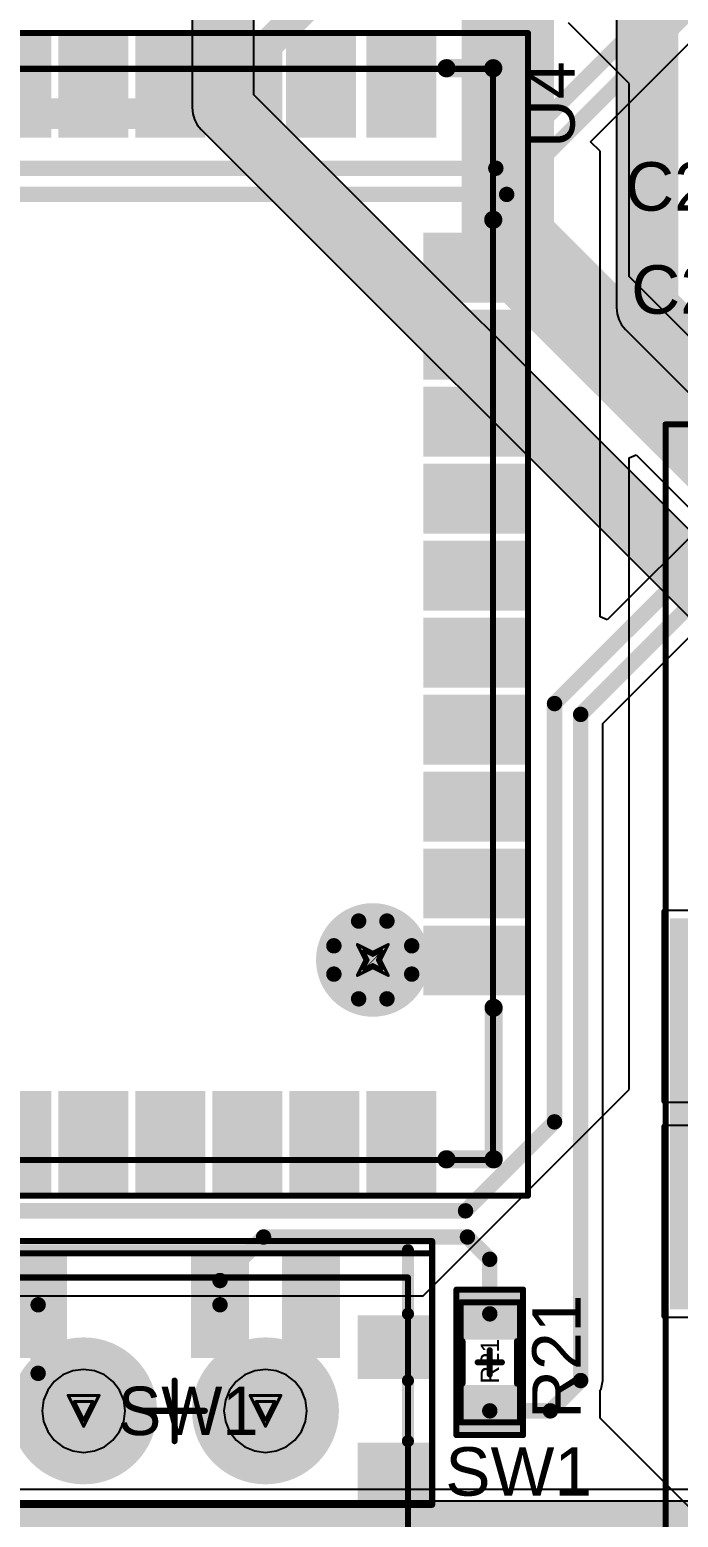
# Model space of a CAD drawing. Header units: millimetres. Extents: x -0.2 to 11.1, y -5.4 to 4.7.
# Drawn here: x 0.745 to 1.166, y 0.01 to 0.976 of the extents above; entities that cross this region are included whole.
import ezdxf

# ---------------------------------------------------------------- set-up
doc = ezdxf.new("R2010")
doc.units = ezdxf.units.MM
doc.header["$MEASUREMENT"] = 0
for name, color, linetype in [('BottomLayer', 5, 'Continuous'), ('BottomSolder', 6, 'Continuous'), ('DrillDrawing', 1, 'Continuous'), ('InternalPlane1', 76, 'Continuous'), ('InternalPlane2', 16, 'Continuous'), ('Mechanical1', 6, 'Continuous'), ('Mechanical3', 76, 'Continuous'), ('Mechanical5', 56, 'Continuous'), ('MultiLayer', 9, 'Continuous'), ('PadHoleLayer', 156, 'Continuous'), ('TopLayer', 1, 'Continuous'), ('TopOverlay', 2, 'Continuous'), ('TopPaste', 8, 'Continuous'), ('TopSolder', 216, 'Continuous'), ('ViaHoleLayer', 16, 'Continuous')]:
    doc.layers.add(name, color=color, linetype=linetype)
doc.styles.add('Arial', font='arial.ttf', dxfattribs={"height": 0.2})

# ---------------------------------------------------------------- blocks, each defined once
blk = doc.blocks.new('ESP32_WROOM_32_9')
at = {"layer": 'TopLayer'}
for points in [[(-0.37362, -0.0683), (-0.37362, -0.03287), (-0.31457, -0.03287), (-0.31457, -0.0683)], [(0.31457, -0.06831), (0.31457, -0.03288), (0.37362, -0.03288), (0.37362, -0.06831)], [(-0.37362, -0.1183), (-0.37362, -0.08287), (-0.31457, -0.08287), (-0.31457, -0.1183)], [(0.31457, -0.11831), (0.31457, -0.08288), (0.37362, -0.08288), (0.37362, -0.11831)], [(-0.37362, -0.1683), (-0.37362, -0.13287), (-0.31457, -0.13287), (-0.31457, -0.1683)], [(0.31457, -0.16831), (0.31457, -0.13288), (0.37362, -0.13288), (0.37362, -0.16831)], [(-0.37362, -0.2183), (-0.37362, -0.18287), (-0.31457, -0.18287), (-0.31457, -0.2183)], [(0.31457, -0.21831), (0.31457, -0.18288), (0.37362, -0.18288), (0.37362, -0.21831)], [(0.31457, -0.26614), (0.31457, -0.23071), (0.37362, -0.23071), (0.37362, -0.26614)], [(-0.37362, -0.2683), (-0.37362, -0.23287), (-0.31457, -0.23287), (-0.31457, -0.2683)], [(-0.37362, -0.3183), (-0.37362, -0.28287), (-0.31457, -0.28287), (-0.31457, -0.3183)], [(0.31457, -0.31831), (0.31457, -0.28288), (0.37362, -0.28288), (0.37362, -0.31831)], [(-0.20709, -0.37894), (-0.24252, -0.37894), (-0.24252, -0.31988), (-0.20709, -0.31988)], [(-0.15709, -0.37894), (-0.19252, -0.37894), (-0.19252, -0.31988), (-0.15709, -0.31988)], [(-0.10709, -0.37894), (-0.14252, -0.37894), (-0.14252, -0.31988), (-0.10709, -0.31988)], [(-0.05709, -0.37894), (-0.09252, -0.37894), (-0.09252, -0.31988), (-0.05709, -0.31988)], [(-0.00709, -0.37894), (-0.04252, -0.37894), (-0.04252, -0.31988), (-0.00709, -0.31988)], [(0.04291, -0.37894), (0.00748, -0.37894), (0.00748, -0.31988), (0.04291, -0.31988)], [(0.09291, -0.37894), (0.05748, -0.37894), (0.05748, -0.31988), (0.09291, -0.31988)], [(0.14291, -0.37894), (0.10748, -0.37894), (0.10748, -0.31988), (0.14291, -0.31988)], [(0.19291, -0.37894), (0.15748, -0.37894), (0.15748, -0.31988), (0.19291, -0.31988)], [(0.24291, -0.37894), (0.20748, -0.37894), (0.20748, -0.31988), (0.24291, -0.31988)]]:
    blk.add_hatch(color=1, dxfattribs=at).paths.add_polyline_path(points)
at = {"layer": 'TopPaste'}
for points in [[(-0.37862, -0.0733), (-0.37862, -0.02787), (-0.30957, -0.02787), (-0.30957, -0.0733)], [(0.30957, -0.07331), (0.30957, -0.02788), (0.37862, -0.02788), (0.37862, -0.07331)], [(-0.37862, -0.1233), (-0.37862, -0.07787), (-0.30957, -0.07787), (-0.30957, -0.1233)], [(0.30957, -0.12331), (0.30957, -0.07788), (0.37862, -0.07788), (0.37862, -0.12331)], [(-0.37862, -0.1733), (-0.37862, -0.12787), (-0.30957, -0.12787), (-0.30957, -0.1733)], [(0.30957, -0.17331), (0.30957, -0.12788), (0.37862, -0.12788), (0.37862, -0.17331)], [(-0.37862, -0.2233), (-0.37862, -0.17787), (-0.30957, -0.17787), (-0.30957, -0.2233)], [(0.30957, -0.22331), (0.30957, -0.17788), (0.37862, -0.17788), (0.37862, -0.22331)], [(-0.37862, -0.2733), (-0.37862, -0.22787), (-0.30957, -0.22787), (-0.30957, -0.2733)], [(0.30957, -0.27114), (0.30957, -0.22571), (0.37862, -0.22571), (0.37862, -0.27114)], [(-0.37862, -0.3233), (-0.37862, -0.27787), (-0.30957, -0.27787), (-0.30957, -0.3233)], [(0.30957, -0.32331), (0.30957, -0.27788), (0.37862, -0.27788), (0.37862, -0.32331)], [(-0.20209, -0.38394), (-0.24752, -0.38394), (-0.24752, -0.31488), (-0.20209, -0.31488)], [(-0.15209, -0.38394), (-0.19752, -0.38394), (-0.19752, -0.31488), (-0.15209, -0.31488)], [(-0.10209, -0.38394), (-0.14752, -0.38394), (-0.14752, -0.31488), (-0.10209, -0.31488)], [(-0.05209, -0.38394), (-0.09752, -0.38394), (-0.09752, -0.31488), (-0.05209, -0.31488)], [(-0.00209, -0.38394), (-0.04752, -0.38394), (-0.04752, -0.31488), (-0.00209, -0.31488)], [(0.04791, -0.38394), (0.00248, -0.38394), (0.00248, -0.31488), (0.04791, -0.31488)], [(0.09791, -0.38394), (0.05248, -0.38394), (0.05248, -0.31488), (0.09791, -0.31488)], [(0.14791, -0.38394), (0.10248, -0.38394), (0.10248, -0.31488), (0.14791, -0.31488)], [(0.19791, -0.38394), (0.15248, -0.38394), (0.15248, -0.31488), (0.19791, -0.31488)], [(0.24791, -0.38394), (0.20248, -0.38394), (0.20248, -0.31488), (0.24791, -0.31488)]]:
    blk.add_hatch(color=8, dxfattribs=at).paths.add_polyline_path(points)
at = {"layer": 'TopSolder'}
for points in [[(-0.37559, -0.07027), (-0.37559, -0.0309), (-0.3126, -0.0309), (-0.3126, -0.07027)], [(0.3126, -0.07028), (0.3126, -0.03091), (0.37559, -0.03091), (0.37559, -0.07028)], [(-0.37559, -0.12027), (-0.37559, -0.0809), (-0.3126, -0.0809), (-0.3126, -0.12027)], [(0.3126, -0.12028), (0.3126, -0.08091), (0.37559, -0.08091), (0.37559, -0.12028)], [(-0.37559, -0.17027), (-0.37559, -0.1309), (-0.3126, -0.1309), (-0.3126, -0.17027)], [(0.3126, -0.17028), (0.3126, -0.13091), (0.37559, -0.13091), (0.37559, -0.17028)], [(-0.37559, -0.22027), (-0.37559, -0.1809), (-0.3126, -0.1809), (-0.3126, -0.22027)], [(0.3126, -0.22028), (0.3126, -0.18091), (0.37559, -0.18091), (0.37559, -0.22028)], [(-0.37559, -0.27027), (-0.37559, -0.2309), (-0.3126, -0.2309), (-0.3126, -0.27027)], [(0.3126, -0.26811), (0.3126, -0.22874), (0.37559, -0.22874), (0.37559, -0.26811)], [(-0.37559, -0.32027), (-0.37559, -0.2809), (-0.3126, -0.2809), (-0.3126, -0.32027)], [(0.3126, -0.32028), (0.3126, -0.28091), (0.37559, -0.28091), (0.37559, -0.32028)], [(-0.20512, -0.38091), (-0.24449, -0.38091), (-0.24449, -0.31792), (-0.20512, -0.31792)], [(-0.15512, -0.38091), (-0.19449, -0.38091), (-0.19449, -0.31792), (-0.15512, -0.31792)], [(-0.10512, -0.38091), (-0.14449, -0.38091), (-0.14449, -0.31792), (-0.10512, -0.31792)], [(-0.05512, -0.38091), (-0.09449, -0.38091), (-0.09449, -0.31792), (-0.05512, -0.31792)], [(-0.00512, -0.38091), (-0.04449, -0.38091), (-0.04449, -0.31792), (-0.00512, -0.31792)], [(0.04488, -0.38091), (0.00551, -0.38091), (0.00551, -0.31792), (0.04488, -0.31792)], [(0.09488, -0.38091), (0.05551, -0.38091), (0.05551, -0.31792), (0.09488, -0.31792)], [(0.14488, -0.38091), (0.10551, -0.38091), (0.10551, -0.31792), (0.14488, -0.31792)], [(0.19488, -0.38091), (0.15551, -0.38091), (0.15551, -0.31792), (0.19488, -0.31792)], [(0.24488, -0.38091), (0.20551, -0.38091), (0.20551, -0.31792), (0.24488, -0.31792)]]:
    blk.add_hatch(color=216, dxfattribs=at).paths.add_polyline_path(points)
at = {"layer": 'Mechanical1', "const_width": 0.00394}
for points in [[(-0.35433, 0.6437), (-0.35433, -0.36024)], [(0.35433, 0.6437), (0.35433, -0.36024)], [(-0.35433, -0.36024), (0.35433, -0.36024)]]:
    blk.add_lwpolyline(points, dxfattribs=at)
at = {"layer": 'Mechanical1', "const_width": 0.00197}
for points in [[(-0.35531, -0.36024, 1), (-0.35335, -0.36024, 1)], [(-0.35531, -0.36024, 1), (-0.35335, -0.36024, 1)], [(0.35335, -0.36024, 1), (0.35531, -0.36024, 1)], [(0.35335, -0.36024, 1), (0.35531, -0.36024, 1)]]:
    blk.add_lwpolyline(points, format="xyb", close=True, dxfattribs=at)
at = {"layer": 'Mechanical3', "const_width": 0.00394}
for points in [[(-0.37756, 0.65433), (-0.37756, -0.38288)], [(0.37756, 0.65433), (0.37756, -0.38288)], [(-0.37756, -0.38288), (0.37756, -0.38288)]]:
    blk.add_lwpolyline(points, dxfattribs=at)
at = {"layer": 'Mechanical3', "const_width": 0.00197}
for points in [[(-0.37854, -0.38288, 1), (-0.37657, -0.38288, 1)], [(-0.37854, -0.38288, 1), (-0.37657, -0.38288, 1)], [(0.37657, -0.38288, 1), (0.37854, -0.38288, 1)], [(0.37657, -0.38288, 1), (0.37854, -0.38288, 1)]]:
    blk.add_lwpolyline(points, format="xyb", close=True, dxfattribs=at)
at = {"layer": 'Mechanical5', "const_width": 0.00394}
for points in [[(-0.37756, 0.65433), (-0.37756, -0.38288)], [(0.37756, 0.65433), (0.37756, -0.38288)], [(-0.37756, -0.38288), (0.37756, -0.38288)]]:
    blk.add_lwpolyline(points, dxfattribs=at)
at = {"layer": 'Mechanical5', "const_width": 0.00197}
for points in [[(-0.37854, -0.38288, 1), (-0.37657, -0.38288, 1)], [(-0.37854, -0.38288, 1), (-0.37657, -0.38288, 1)], [(0.37657, -0.38288, 1), (0.37854, -0.38288, 1)], [(0.37657, -0.38288, 1), (0.37854, -0.38288, 1)]]:
    blk.add_lwpolyline(points, format="xyb", close=True, dxfattribs=at)
at = {"layer": 'TopOverlay', "const_width": 0.01181}
for points in [[(-0.35394, -0.32992), (-0.35394, -0.36057)], [(0.35472, -0.32992), (0.35472, -0.36034)], [(-0.35394, -0.36057), (-0.25551, -0.36057)], [(0.2563, -0.36034), (0.35472, -0.36034)]]:
    blk.add_lwpolyline(points, dxfattribs=at)
at = {"layer": 'TopOverlay', "const_width": 0.00591}
for points in [[(-0.35689, -0.32992, 1), (-0.35098, -0.32992, 1)], [(0.35177, -0.32992, 1), (0.35768, -0.32992, 1)], [(-0.35689, -0.36057, 1), (-0.35098, -0.36057, 1)], [(-0.35689, -0.36057, 1), (-0.35098, -0.36057, 1)], [(-0.25846, -0.36057, 1), (-0.25256, -0.36057, 1)], [(0.25335, -0.36034, 1), (0.25925, -0.36034, 1)], [(0.35177, -0.36034, 1), (0.35768, -0.36034, 1)], [(0.35177, -0.36034, 1), (0.35768, -0.36034, 1)]]:
    blk.add_lwpolyline(points, format="xyb", close=True, dxfattribs=at)
blk = doc.blocks.new('EG1215AA_14')
at = {"layer": 'BottomLayer'}
h = blk.add_hatch(color=5, dxfattribs=at)
edge = h.paths.add_edge_path()
edge.add_arc((-0.05906, 0), 0.01772, 0, 360)
h = blk.add_hatch(color=5, dxfattribs=at)
edge = h.paths.add_edge_path()
edge.add_arc((0.05906, 0), 0.01772, 0, 360)
at = {"layer": 'BottomSolder'}
h = blk.add_hatch(color=6, dxfattribs=at)
edge = h.paths.add_edge_path()
edge.add_arc((-0.05906, 0), 0.01969, 0, 360)
h = blk.add_hatch(color=6, dxfattribs=at)
edge = h.paths.add_edge_path()
edge.add_arc((0.05906, 0), 0.01969, 0, 360)
at = {"layer": 'InternalPlane1'}
h = blk.add_hatch(color=76, dxfattribs=at)
edge = h.paths.add_edge_path()
edge.add_arc((-0.05906, 0), 0.04772, 0, 360)
h = blk.add_hatch(color=76, dxfattribs=at)
edge = h.paths.add_edge_path()
edge.add_arc((0.05906, 0), 0.04772, 0, 360)
at = {"layer": 'InternalPlane2'}
h = blk.add_hatch(color=16, dxfattribs=at)
edge = h.paths.add_edge_path()
edge.add_arc((-0.05906, 0), 0.04772, 0, 360)
h = blk.add_hatch(color=16, dxfattribs=at)
edge = h.paths.add_edge_path()
edge.add_arc((0.05906, 0), 0.04772, 0, 360)
at = {"layer": 'MultiLayer'}
h = blk.add_hatch(color=9, dxfattribs=at)
edge = h.paths.add_edge_path()
edge.add_arc((-0.05906, 0), 0.01772, 0, 360)
h = blk.add_hatch(color=9, dxfattribs=at)
edge = h.paths.add_edge_path()
edge.add_arc((0.05906, 0), 0.01772, 0, 360)
at = {"layer": 'PadHoleLayer'}
h = blk.add_hatch(color=156, dxfattribs=at)
edge = h.paths.add_edge_path()
edge.add_arc((-0.05906, 0), 0.01772, 0, 360)
h = blk.add_hatch(color=156, dxfattribs=at)
edge = h.paths.add_edge_path()
edge.add_arc((0.05906, 0), 0.01772, 0, 360)
at = {"layer": 'TopLayer'}
for points in [[(-0.10236, 0.09843), (-0.0748, 0.09843), (-0.0748, 0.03937), (-0.10236, 0.03937)], [(0.01575, 0.09843), (0.04331, 0.09843), (0.04331, 0.03937), (0.01575, 0.03937)], [(0.0748, 0.09843), (0.10236, 0.09843), (0.10236, 0.03937), (0.0748, 0.03937)], [(-0.12402, 0.02559), (-0.16339, 0.02559), (-0.16339, 0.05709), (-0.12402, 0.05709)], [(0.12402, 0.05709), (0.16339, 0.05709), (0.16339, 0.02559), (0.12402, 0.02559)], [(-0.12402, -0.05709), (-0.16339, -0.05709), (-0.16339, -0.02559), (-0.12402, -0.02559)], [(0.12402, -0.02559), (0.16339, -0.02559), (0.16339, -0.05709), (0.12402, -0.05709)]]:
    blk.add_hatch(color=1, dxfattribs=at).paths.add_polyline_path(points)
h = blk.add_hatch(color=1, dxfattribs=at)
edge = h.paths.add_edge_path()
edge.add_arc((-0.05906, 0), 0.01772, 0, 360)
h = blk.add_hatch(color=1, dxfattribs=at)
edge = h.paths.add_edge_path()
edge.add_arc((0.05906, 0), 0.01772, 0, 360)
at = {"layer": 'TopPaste'}
for points in [[(-0.10736, 0.10343), (-0.0698, 0.10343), (-0.0698, 0.03437), (-0.10736, 0.03437)], [(0.01075, 0.10343), (0.04831, 0.10343), (0.04831, 0.03437), (0.01075, 0.03437)], [(0.0698, 0.10343), (0.10736, 0.10343), (0.10736, 0.03437), (0.0698, 0.03437)], [(-0.11902, 0.02059), (-0.16839, 0.02059), (-0.16839, 0.06209), (-0.11902, 0.06209)], [(0.11902, 0.06209), (0.16839, 0.06209), (0.16839, 0.02059), (0.11902, 0.02059)], [(-0.11902, -0.06209), (-0.16839, -0.06209), (-0.16839, -0.02059), (-0.11902, -0.02059)], [(0.11902, -0.02059), (0.16839, -0.02059), (0.16839, -0.06209), (0.11902, -0.06209)]]:
    blk.add_hatch(color=8, dxfattribs=at).paths.add_polyline_path(points)
at = {"layer": 'TopSolder'}
for points in [[(-0.10433, 0.10039), (-0.07283, 0.10039), (-0.07283, 0.0374), (-0.10433, 0.0374)], [(0.01378, 0.10039), (0.04528, 0.10039), (0.04528, 0.0374), (0.01378, 0.0374)], [(0.07283, 0.10039), (0.10433, 0.10039), (0.10433, 0.0374), (0.07283, 0.0374)], [(-0.12205, 0.02362), (-0.16535, 0.02362), (-0.16535, 0.05906), (-0.12205, 0.05906)], [(0.12205, 0.05906), (0.16535, 0.05906), (0.16535, 0.02362), (0.12205, 0.02362)], [(-0.12205, -0.05906), (-0.16535, -0.05906), (-0.16535, -0.02362), (-0.12205, -0.02362)], [(0.12205, -0.02362), (0.16535, -0.02362), (0.16535, -0.05906), (0.12205, -0.05906)]]:
    blk.add_hatch(color=216, dxfattribs=at).paths.add_polyline_path(points)
h = blk.add_hatch(color=216, dxfattribs=at)
edge = h.paths.add_edge_path()
edge.add_arc((-0.05906, 0), 0.01969, 0, 360)
h = blk.add_hatch(color=216, dxfattribs=at)
edge = h.paths.add_edge_path()
edge.add_arc((0.05906, 0), 0.01969, 0, 360)
at = {"layer": 'Mechanical1', "const_width": 0.00394}
for points in [[(-0.15157, 0.08661), (0.15157, 0.08661)], [(-0.15157, -0.1063), (-0.15157, 0.08661)], [(0.15157, -0.1063), (0.15157, 0.08661)], [(-0.15157, -0.1063), (0.15157, -0.1063)]]:
    blk.add_lwpolyline(points, dxfattribs=at)
at = {"layer": 'Mechanical1', "const_width": 0.00197}
for points in [[(-0.15256, 0.08661, 1), (-0.15059, 0.08661, 1)], [(-0.15256, 0.08661, 1), (-0.15059, 0.08661, 1)], [(0.15059, 0.08661, 1), (0.15256, 0.08661, 1)], [(0.15059, 0.08661, 1), (0.15256, 0.08661, 1)], [(-0.15256, -0.1063, 1), (-0.15059, -0.1063, 1)], [(-0.15256, -0.1063, 1), (-0.15059, -0.1063, 1)], [(0.15059, -0.1063, 1), (0.15256, -0.1063, 1)], [(0.15059, -0.1063, 1), (0.15256, -0.1063, 1)]]:
    blk.add_lwpolyline(points, format="xyb", close=True, dxfattribs=at)
at = {"layer": 'Mechanical3', "const_width": 0.00394}
for points in [[(-0.16732, 0.10236), (0.16732, 0.10236)], [(-0.16732, -0.06102), (-0.16732, 0.10236)], [(0.16732, -0.06102), (0.16732, 0.10236)], [(0, -0.01969), (0, 0.01969)], [(-0.01969, 0), (0.01969, 0)], [(-0.16732, -0.06102), (0.16732, -0.06102)]]:
    blk.add_lwpolyline(points, dxfattribs=at)
at = {"layer": 'Mechanical3', "const_width": 0.00197}
for points in [[(-0.16831, 0.10236, 1), (-0.16634, 0.10236, 1)], [(-0.16831, 0.10236, 1), (-0.16634, 0.10236, 1)], [(0.16634, 0.10236, 1), (0.16831, 0.10236, 1)], [(0.16634, 0.10236, 1), (0.16831, 0.10236, 1)], [(-0.00098, 0.01969, 1), (0.00098, 0.01969, 1)], [(-0.02067, 0, 1), (-0.0187, 0, 1)], [(0.0187, 0, 1), (0.02067, 0, 1)], [(-0.00098, -0.01969, 1), (0.00098, -0.01969, 1)], [(-0.16831, -0.06102, 1), (-0.16634, -0.06102, 1)], [(-0.16831, -0.06102, 1), (-0.16634, -0.06102, 1)], [(0.16634, -0.06102, 1), (0.16831, -0.06102, 1)], [(0.16634, -0.06102, 1), (0.16831, -0.06102, 1)]]:
    blk.add_lwpolyline(points, format="xyb", close=True, dxfattribs=at)
at = {"layer": 'Mechanical5', "const_width": 0.00394}
for points in [[(-0.16732, -0.06102), (-0.16732, 0.11024)], [(-0.16732, 0.11024), (0.16732, 0.11024)], [(0.16732, -0.06102), (0.16732, 0.11024)], [(-0.16732, -0.06102), (0.16732, -0.06102)]]:
    blk.add_lwpolyline(points, dxfattribs=at)
at = {"layer": 'Mechanical5', "const_width": 0.00197}
for points in [[(-0.16831, 0.11024, 1), (-0.16634, 0.11024, 1)], [(-0.16831, 0.11024, 1), (-0.16634, 0.11024, 1)], [(0.16634, 0.11024, 1), (0.16831, 0.11024, 1)], [(0.16634, 0.11024, 1), (0.16831, 0.11024, 1)], [(-0.16831, -0.06102, 1), (-0.16634, -0.06102, 1)], [(-0.16831, -0.06102, 1), (-0.16634, -0.06102, 1)], [(0.16634, -0.06102, 1), (0.16831, -0.06102, 1)], [(0.16634, -0.06102, 1), (0.16831, -0.06102, 1)]]:
    blk.add_lwpolyline(points, format="xyb", close=True, dxfattribs=at)
at = {"layer": 'TopOverlay', "const_width": 0.00787}
for points in [[(-0.15157, 0.10433), (0.15157, 0.10433)], [(-0.15157, 0.06299), (-0.15157, 0.10433)], [(0.15157, 0.06299), (0.15157, 0.10433)], [(-0.15157, -0.01969), (-0.15157, 0.01969)], [(0.15157, -0.01969), (0.15157, 0.01969)]]:
    blk.add_lwpolyline(points, dxfattribs=at)
at = {"layer": 'TopOverlay'}
for points, const_width in [([(-0.15354, 0.10433, 1), (-0.14961, 0.10433, 1)], 0.00394), ([(-0.15354, 0.10433, 1), (-0.14961, 0.10433, 1)], 0.00394), ([(0.14961, 0.10433, 1), (0.15354, 0.10433, 1)], 0.00394), ([(0.14961, 0.10433, 1), (0.15354, 0.10433, 1)], 0.00394), ([(-0.11024, 0.09449, 1), (-0.11417, 0.09449, 1)], 0.00394), ([(-0.11516, 0.09449, 1), (-0.11319, 0.09449, 1)], 0.00197), ([(-0.11122, 0.09449, 1), (-0.10925, 0.09449, 1)], 0.00197), ([(-0.15354, 0.06299, 1), (-0.14961, 0.06299, 1)], 0.00394), ([(0.14961, 0.06299, 1), (0.15354, 0.06299, 1)], 0.00394), ([(-0.15354, 0.01969, 1), (-0.14961, 0.01969, 1)], 0.00394), ([(0.14961, 0.01969, 1), (0.15354, 0.01969, 1)], 0.00394), ([(-0.15354, -0.01969, 1), (-0.14961, -0.01969, 1)], 0.00394), ([(0.14961, -0.01969, 1), (0.15354, -0.01969, 1)], 0.00394)]:
    blk.add_lwpolyline(points, format="xyb", close=True, dxfattribs=dict(at, const_width=const_width))
at = {"layer": 'Mechanical5'}
blk.add_text('SW1', height=0.031496, dxfattribs=at).set_placement((-0.03673, -0.01574))
blk = doc.blocks.new('R0603_35')
at = {"layer": 'TopLayer'}
for points in [[(-0.01969, -0.01772), (-0.04331, -0.01772), (-0.04331, 0.01772), (-0.01969, 0.01772)], [(0.01969, 0.01772), (0.04331, 0.01772), (0.04331, -0.01772), (0.01969, -0.01772)]]:
    blk.add_hatch(color=1, dxfattribs=at).paths.add_polyline_path(points)
at = {"layer": 'TopPaste'}
for points in [[(-0.01469, -0.02272), (-0.04831, -0.02272), (-0.04831, 0.02272), (-0.01469, 0.02272)], [(0.01469, 0.02272), (0.04831, 0.02272), (0.04831, -0.02272), (0.01469, -0.02272)]]:
    blk.add_hatch(color=8, dxfattribs=at).paths.add_polyline_path(points)
at = {"layer": 'TopSolder'}
for points in [[(-0.01772, -0.01969), (-0.04528, -0.01969), (-0.04528, 0.01969), (-0.01772, 0.01969)], [(0.01772, 0.01969), (0.04528, 0.01969), (0.04528, -0.01969), (0.01772, -0.01969)]]:
    blk.add_hatch(color=216, dxfattribs=at).paths.add_polyline_path(points)
at = {"layer": 'Mechanical1', "const_width": 0.00394}
for points in [[(-0.03892, 0.01888), (0.03892, 0.01888)], [(-0.03892, 0.01888), (-0.03892, -0.01969)], [(0.03892, 0.01888), (0.03892, -0.01969)], [(-0.03892, -0.01969), (0.03892, -0.01969)]]:
    blk.add_lwpolyline(points, dxfattribs=at)
at = {"layer": 'Mechanical1', "const_width": 0.00197}
for points in [[(-0.0399, 0.01888, 1), (-0.03793, 0.01888, 1)], [(-0.0399, 0.01888, 1), (-0.03793, 0.01888, 1)], [(0.03793, 0.01888, 1), (0.0399, 0.01888, 1)], [(0.03793, 0.01888, 1), (0.0399, 0.01888, 1)], [(-0.0399, -0.01969, 1), (-0.03793, -0.01969, 1)], [(-0.0399, -0.01969, 1), (-0.03793, -0.01969, 1)], [(0.03793, -0.01969, 1), (0.0399, -0.01969, 1)], [(0.03793, -0.01969, 1), (0.0399, -0.01969, 1)]]:
    blk.add_lwpolyline(points, format="xyb", close=True, dxfattribs=at)
at = {"layer": 'Mechanical3', "const_width": 0.00394}
for points in [[(-0.04724, 0.02165), (-0.04724, -0.02165)], [(-0.04724, 0.02165), (0.04724, 0.02165)], [(0.04724, 0.02165), (0.04724, -0.02165)], [(0, 0.00787), (0, -0.00787)], [(-0.00787, 0), (0.00787, 0)], [(-0.04724, -0.02165), (0.04724, -0.02165)]]:
    blk.add_lwpolyline(points, dxfattribs=at)
at = {"layer": 'Mechanical3', "const_width": 0.00197}
for points in [[(-0.04823, 0.02165, 1), (-0.04626, 0.02165, 1)], [(-0.04823, 0.02165, 1), (-0.04626, 0.02165, 1)], [(0.04626, 0.02165, 1), (0.04823, 0.02165, 1)], [(0.04626, 0.02165, 1), (0.04823, 0.02165, 1)], [(-0.00098, 0.00787, 1), (0.00098, 0.00787, 1)], [(-0.00886, 0, 1), (-0.00689, 0, 1)], [(0.00689, 0, 1), (0.00886, 0, 1)], [(-0.00098, -0.00787, 1), (0.00098, -0.00787, 1)], [(-0.04823, -0.02165, 1), (-0.04626, -0.02165, 1)], [(-0.04823, -0.02165, 1), (-0.04626, -0.02165, 1)], [(0.04626, -0.02165, 1), (0.04823, -0.02165, 1)], [(0.04626, -0.02165, 1), (0.04823, -0.02165, 1)]]:
    blk.add_lwpolyline(points, format="xyb", close=True, dxfattribs=at)
at = {"layer": 'Mechanical5', "const_width": 0.00394}
for points in [[(-0.04724, 0.02165), (-0.04724, -0.02165)], [(-0.04724, 0.02165), (0.04724, 0.02165)], [(0.04724, 0.02165), (0.04724, -0.02165)], [(-0.04724, -0.02165), (0.04724, -0.02165)]]:
    blk.add_lwpolyline(points, dxfattribs=at)
at = {"layer": 'Mechanical5', "const_width": 0.00197}
for points in [[(-0.04823, 0.02165, 1), (-0.04626, 0.02165, 1)], [(-0.04823, 0.02165, 1), (-0.04626, 0.02165, 1)], [(0.04626, 0.02165, 1), (0.04823, 0.02165, 1)], [(0.04626, 0.02165, 1), (0.04823, 0.02165, 1)], [(-0.04823, -0.02165, 1), (-0.04626, -0.02165, 1)], [(-0.04823, -0.02165, 1), (-0.04626, -0.02165, 1)], [(0.04626, -0.02165, 1), (0.04823, -0.02165, 1)], [(0.04626, -0.02165, 1), (0.04823, -0.02165, 1)]]:
    blk.add_lwpolyline(points, format="xyb", close=True, dxfattribs=at)
at = {"layer": 'TopOverlay', "const_width": 0.00394}
for points in [[(-0.01378, 0.01772), (0.01378, 0.01772)], [(-0.01378, -0.01772), (0.01378, -0.01772)]]:
    blk.add_lwpolyline(points, dxfattribs=at)
at = {"layer": 'TopOverlay', "const_width": 0.00197}
for points in [[(-0.01476, 0.01772, 1), (-0.0128, 0.01772, 1)], [(0.0128, 0.01772, 1), (0.01476, 0.01772, 1)], [(-0.01476, -0.01772, 1), (-0.0128, -0.01772, 1)], [(0.0128, -0.01772, 1), (0.01476, -0.01772, 1)]]:
    blk.add_lwpolyline(points, format="xyb", close=True, dxfattribs=at)
at = {"layer": 'Mechanical5'}
blk.add_text('R21', height=0.011811, dxfattribs=at).set_placement((-0.01378, -0.0059))
blk = doc.blocks.new('PJ_037AH_SMT_TR_66')
at = {"layer": 'TopLayer'}
blk.add_hatch(color=1, dxfattribs=at).paths.add_polyline_path([(0.02067, 0.17717), (-0.22343, 0.17717), (-0.22343, 0.33071), (0.02067, 0.33071)])
at = {"layer": 'TopPaste'}
blk.add_hatch(color=8, dxfattribs=at).paths.add_polyline_path([(0.02567, 0.17217), (-0.22843, 0.17217), (-0.22843, 0.33571), (0.02567, 0.33571)])
at = {"layer": 'TopSolder'}
blk.add_hatch(color=216, dxfattribs=at).paths.add_polyline_path([(0.02467, 0.17317), (-0.22743, 0.17317), (-0.22743, 0.33471), (0.02467, 0.33471)])
at = {"layer": 'Mechanical3', "const_width": 0.00394}
for points in [[(-0.37008, 0.33858), (-0.23622, 0.33858)], [(-0.23622, 0.33858), (0.34646, 0.33858)], [(0.34646, 0.33858), (0.34646, -0.33858)]]:
    blk.add_lwpolyline(points, dxfattribs=at)
at = {"layer": 'Mechanical3', "const_width": 0.00197}
for points in [[(-0.2372, 0.33858, 1), (-0.23524, 0.33858, 1)], [(-0.2372, 0.33858, 1), (-0.23524, 0.33858, 1)], [(0.34547, 0.33858, 1), (0.34744, 0.33858, 1)], [(0.34547, 0.33858, 1), (0.34744, 0.33858, 1)]]:
    blk.add_lwpolyline(points, format="xyb", close=True, dxfattribs=at)
at = {"layer": 'Mechanical5', "const_width": 0.00394}
for points in [[(-0.37008, 0.33858), (-0.23622, 0.33858)], [(-0.23622, 0.33858), (0.34646, 0.33858)], [(0.34646, 0.33858), (0.34646, -0.33858)]]:
    blk.add_lwpolyline(points, dxfattribs=at)
at = {"layer": 'Mechanical5', "const_width": 0.00197}
for points in [[(-0.2372, 0.33858, 1), (-0.23524, 0.33858, 1)], [(-0.2372, 0.33858, 1), (-0.23524, 0.33858, 1)], [(0.34547, 0.33858, 1), (0.34744, 0.33858, 1)], [(0.34547, 0.33858, 1), (0.34744, 0.33858, 1)]]:
    blk.add_lwpolyline(points, format="xyb", close=True, dxfattribs=at)

msp = doc.modelspace()

# ---------------------------------------------------------------- hatches: boundary and pattern name
at = {"layer": 'BottomLayer'}
h = msp.add_hatch(color=5, dxfattribs=at)
edge = h.paths.add_edge_path()
edge.add_arc((0.96734, 0.3716), 0.01181, 0, 360)
at = {"layer": 'InternalPlane1'}
h = msp.add_hatch(color=76, dxfattribs=at)
edge = h.paths.add_edge_path()
edge.add_arc((1.05512, 1.00787), 0.03689, 0, 360)
at = {"layer": 'InternalPlane2'}
h = msp.add_hatch(color=16, dxfattribs=at)
edge = h.paths.add_edge_path()
edge.add_arc((0.96734, 0.3716), 0.03689, 0, 360)
at = {"layer": 'TopLayer'}
h = msp.add_hatch(color=1, dxfattribs=at)
edge = h.paths.add_edge_path()
edge.add_arc((0.96734, 0.3716), 0.01181, 0, 360)
at = {"layer": 'ViaHoleLayer'}
h = msp.add_hatch(color=16, dxfattribs=at)
edge = h.paths.add_edge_path()
edge.add_arc((0.96734, 0.3716), 0.00689, 0, 360)

# ---------------------------------------------------------------- linework, layer by layer
at = {"layer": 'BottomLayer'}
for p, q in [((1.13386, 0.94094), (1.09445, 0.98035)), ((1.13386, 0.81547), (1.13386, 0.94094)), ((1.36275, 0.58658), (1.13386, 0.81547)), ((1.13386, 0.69768), (1.13848, 0.69959)), ((1.13386, 0.2874), (1.13386, 0.69768)), ((1.13848, 0.69959), (1.31864, 0.51943)), ((1, 0.15354), (1.13386, 0.2874)), ((0.66267, 0.15354), (1, 0.15354)), ((0.76047, 0.09779), (0.75619, 0.09221)), ((0.76605, 0.10208), (0.76047, 0.09779)), ((0.77255, 0.10477), (0.76605, 0.10208)), ((0.77953, 0.10569), (0.77255, 0.10477)), ((0.7865, 0.10477), (0.77953, 0.10569)), ((0.793, 0.10208), (0.7865, 0.10477)), ((0.79858, 0.09779), (0.793, 0.10208)), ((0.80286, 0.09221), (0.79858, 0.09779)), ((0.87858, 0.09779), (0.8743, 0.09221)), ((0.88416, 0.10208), (0.87858, 0.09779)), ((0.89066, 0.10477), (0.88416, 0.10208)), ((0.89764, 0.10569), (0.89066, 0.10477)), ((0.90461, 0.10477), (0.89764, 0.10569)), ((0.91111, 0.10208), (0.90461, 0.10477)), ((0.91669, 0.09779), (0.91111, 0.10208)), ((0.92097, 0.09221), (0.91669, 0.09779)), ((0.75619, 0.09221), (0.7535, 0.08571)), ((0.80556, 0.08571), (0.80286, 0.09221)), ((0.8743, 0.09221), (0.87161, 0.08571)), ((0.92367, 0.08571), (0.92097, 0.09221)), ((0.7535, 0.08571), (0.75258, 0.07874)), ((0.75258, 0.07874), (0.7535, 0.07177)), ((0.80647, 0.07874), (0.80556, 0.08571)), ((0.80556, 0.07177), (0.80647, 0.07874)), ((0.87161, 0.08571), (0.87069, 0.07874)), ((0.87069, 0.07874), (0.87161, 0.07177)), ((0.92458, 0.07874), (0.92367, 0.08571)), ((0.92367, 0.07177), (0.92458, 0.07874)), ((0.7535, 0.07177), (0.75619, 0.06527)), ((0.80286, 0.06527), (0.80556, 0.07177)), ((0.87161, 0.07177), (0.8743, 0.06527)), ((0.92097, 0.06527), (0.92367, 0.07177)), ((0.75619, 0.06527), (0.76047, 0.05969)), ((0.76047, 0.05969), (0.76605, 0.0554)), ((0.793, 0.0554), (0.79858, 0.05969)), ((0.79858, 0.05969), (0.80286, 0.06527)), ((0.8743, 0.06527), (0.87858, 0.05969)), ((0.87858, 0.05969), (0.88416, 0.0554)), ((0.91111, 0.0554), (0.91669, 0.05969)), ((0.91669, 0.05969), (0.92097, 0.06527)), ((0.76605, 0.0554), (0.77255, 0.05271)), ((0.77255, 0.05271), (0.77953, 0.05179)), ((0.77953, 0.05179), (0.7865, 0.05271)), ((0.7865, 0.05271), (0.793, 0.0554)), ((0.88416, 0.0554), (0.89066, 0.05271)), ((0.89066, 0.05271), (0.89764, 0.05179)), ((0.89764, 0.05179), (0.90461, 0.05271)), ((0.90461, 0.05271), (0.91111, 0.0554)), ((2.24409, 0.02756), (0.33465, 0.02756))]:
    msp.add_line(p, q, dxfattribs=at)
for points, const_width in [([(1.05512, 0.83858), (1.05512, 1.00787)], 0.06), ([(0.85433, 0.92126), (0.94094, 1.00787)], 0.02), ([(0.66602, 0.92126), (0.85433, 0.92126)], 0.02), ([(1.05512, 0.83858), (1.34646, 0.54724)], 0.06)]:
    msp.add_lwpolyline(points, dxfattribs=dict(at, const_width=const_width))
for points, const_width in [([(0.84933, 0.92126, 1), (0.85933, 0.92126, 1)], 0.01), ([(0.84933, 0.92126, 1), (0.85933, 0.92126, 1)], 0.01), ([(1.04012, 0.83858, 1), (1.07012, 0.83858, 1)], 0.03), ([(1.04012, 0.83858, 1), (1.07012, 0.83858, 1)], 0.03)]:
    msp.add_lwpolyline(points, format="xyb", close=True, dxfattribs=dict(at, const_width=const_width))
at = {"layer": 'DrillDrawing', "const_width": 0.002}
for points in [[(0.95734, 0.3816), (0.96734, 0.3766)], [(0.95734, 0.3816), (0.96234, 0.3716)], [(0.96134, 0.3776), (0.96734, 0.3746)], [(0.96134, 0.3776), (0.96434, 0.3716)], [(0.96734, 0.3766), (0.97734, 0.3816)], [(0.96734, 0.3746), (0.97334, 0.3776)], [(0.97034, 0.3716), (0.97334, 0.3776)], [(0.97234, 0.3716), (0.97734, 0.3816)], [(0.95734, 0.3616), (0.96234, 0.3716)], [(0.95734, 0.3616), (0.96734, 0.3666)], [(0.96134, 0.3656), (0.96434, 0.3716)], [(0.96134, 0.3656), (0.96734, 0.3686)], [(0.96734, 0.3686), (0.97334, 0.3656)], [(0.96734, 0.3666), (0.97734, 0.3616)], [(0.97034, 0.3716), (0.97334, 0.3656)], [(0.97234, 0.3716), (0.97734, 0.3616)], [(0.76953, 0.08874), (0.78953, 0.08874)], [(0.76953, 0.08874), (0.77953, 0.06874)], [(0.77953, 0.06874), (0.78953, 0.08874)], [(0.88764, 0.08874), (0.90764, 0.08874)], [(0.88764, 0.08874), (0.89764, 0.06874)], [(0.89764, 0.06874), (0.90764, 0.08874)], [(0.77353, 0.08474), (0.78553, 0.08474)], [(0.77353, 0.08474), (0.77953, 0.07274)], [(0.77953, 0.07274), (0.78553, 0.08474)], [(0.89164, 0.08474), (0.90364, 0.08474)], [(0.89164, 0.08474), (0.89764, 0.07274)], [(0.89764, 0.07274), (0.90364, 0.08474)]]:
    msp.add_lwpolyline(points, dxfattribs=at)
at = {"layer": 'DrillDrawing', "const_width": 0.001}
for points in [[(0.95684, 0.3816, 1), (0.95784, 0.3816, 1)], [(0.95684, 0.3816, 1), (0.95784, 0.3816, 1)], [(0.96084, 0.3776, 1), (0.96184, 0.3776, 1)], [(0.96084, 0.3776, 1), (0.96184, 0.3776, 1)], [(0.96684, 0.3766, 1), (0.96784, 0.3766, 1)], [(0.96684, 0.3766, 1), (0.96784, 0.3766, 1)], [(0.97284, 0.3776, 1), (0.97384, 0.3776, 1)], [(0.97284, 0.3776, 1), (0.97384, 0.3776, 1)], [(0.97684, 0.3816, 1), (0.97784, 0.3816, 1)], [(0.97684, 0.3816, 1), (0.97784, 0.3816, 1)], [(0.96184, 0.3716, 1), (0.96284, 0.3716, 1)], [(0.96184, 0.3716, 1), (0.96284, 0.3716, 1)], [(0.96384, 0.3716, 1), (0.96484, 0.3716, 1)], [(0.96384, 0.3716, 1), (0.96484, 0.3716, 1)], [(0.96684, 0.3746, 1), (0.96784, 0.3746, 1)], [(0.96684, 0.3746, 1), (0.96784, 0.3746, 1)], [(0.96684, 0.3686, 1), (0.96784, 0.3686, 1)], [(0.96684, 0.3686, 1), (0.96784, 0.3686, 1)], [(0.96684, 0.3666, 1), (0.96784, 0.3666, 1)], [(0.96684, 0.3666, 1), (0.96784, 0.3666, 1)], [(0.96984, 0.3716, 1), (0.97084, 0.3716, 1)], [(0.96984, 0.3716, 1), (0.97084, 0.3716, 1)], [(0.97184, 0.3716, 1), (0.97284, 0.3716, 1)], [(0.97184, 0.3716, 1), (0.97284, 0.3716, 1)], [(0.95684, 0.3616, 1), (0.95784, 0.3616, 1)], [(0.95684, 0.3616, 1), (0.95784, 0.3616, 1)], [(0.96084, 0.3656, 1), (0.96184, 0.3656, 1)], [(0.96084, 0.3656, 1), (0.96184, 0.3656, 1)], [(0.97284, 0.3656, 1), (0.97384, 0.3656, 1)], [(0.97284, 0.3656, 1), (0.97384, 0.3656, 1)], [(0.97684, 0.3616, 1), (0.97784, 0.3616, 1)], [(0.97684, 0.3616, 1), (0.97784, 0.3616, 1)], [(0.76903, 0.08874, 1), (0.77003, 0.08874, 1)], [(0.76903, 0.08874, 1), (0.77003, 0.08874, 1)], [(0.78903, 0.08874, 1), (0.79003, 0.08874, 1)], [(0.78903, 0.08874, 1), (0.79003, 0.08874, 1)], [(0.88714, 0.08874, 1), (0.88814, 0.08874, 1)], [(0.88714, 0.08874, 1), (0.88814, 0.08874, 1)], [(0.90714, 0.08874, 1), (0.90814, 0.08874, 1)], [(0.90714, 0.08874, 1), (0.90814, 0.08874, 1)], [(0.77303, 0.08474, 1), (0.77403, 0.08474, 1)], [(0.77303, 0.08474, 1), (0.77403, 0.08474, 1)], [(0.78503, 0.08474, 1), (0.78603, 0.08474, 1)], [(0.78503, 0.08474, 1), (0.78603, 0.08474, 1)], [(0.89114, 0.08474, 1), (0.89214, 0.08474, 1)], [(0.89114, 0.08474, 1), (0.89214, 0.08474, 1)], [(0.90314, 0.08474, 1), (0.90414, 0.08474, 1)], [(0.90314, 0.08474, 1), (0.90414, 0.08474, 1)], [(0.77903, 0.07274, 1), (0.78003, 0.07274, 1)], [(0.77903, 0.07274, 1), (0.78003, 0.07274, 1)], [(0.77903, 0.06874, 1), (0.78003, 0.06874, 1)], [(0.77903, 0.06874, 1), (0.78003, 0.06874, 1)], [(0.89714, 0.07274, 1), (0.89814, 0.07274, 1)], [(0.89714, 0.07274, 1), (0.89814, 0.07274, 1)], [(0.89714, 0.06874, 1), (0.89814, 0.06874, 1)], [(0.89714, 0.06874, 1), (0.89814, 0.06874, 1)]]:
    msp.add_lwpolyline(points, format="xyb", close=True, dxfattribs=at)
at = {"layer": 'InternalPlane1'}
msp.add_line((2.31455, 0.0201), (0.0201, 0.0201), dxfattribs=at)
at = {"layer": 'InternalPlane1', "const_width": 0.01}
for points in [[(0.95815, 0.39687, -0.176327), (0.97654, 0.39687)], [(0.94208, 0.36241, -0.176327), (0.94208, 0.3808)], [(0.99261, 0.3808, -0.176327), (0.99261, 0.36241)], [(0.97654, 0.34634, -0.176327), (0.95815, 0.34634)]]:
    msp.add_lwpolyline(points, format="xyb", dxfattribs=at)
at = {"layer": 'InternalPlane1', "const_width": 0.005}
for points in [[(0.95565, 0.39687, 1), (0.96065, 0.39687, 1)], [(0.97404, 0.39687, 1), (0.97904, 0.39687, 1)], [(0.93958, 0.3808, 1), (0.94458, 0.3808, 1)], [(0.99011, 0.3808, 1), (0.99511, 0.3808, 1)], [(0.93958, 0.36241, 1), (0.94458, 0.36241, 1)], [(0.99011, 0.36241, 1), (0.99511, 0.36241, 1)], [(0.95565, 0.34634, 1), (0.96065, 0.34634, 1)], [(0.97404, 0.34634, 1), (0.97904, 0.34634, 1)]]:
    msp.add_lwpolyline(points, format="xyb", close=True, dxfattribs=at)
at = {"layer": 'InternalPlane1', "const_width": 0.04}
msp.add_lwpolyline([(0, 0), (3.15748, 0)], dxfattribs=at)
at = {"layer": 'InternalPlane2'}
for p, q in [((0.89018, 0.93352), (0.89018, 1.5153)), ((0.84998, 1.20739), (0.84998, 0.9252)), ((1.12557, 1.08661), (1.12557, 0.79528)), ((1.34297, 0.48073), (0.89018, 0.93352)), ((0.84998, 0.9252), (0.85037, 0.92128)), ((0.85037, 0.92128), (0.85151, 0.91751)), ((0.85151, 0.91751), (0.85337, 0.91403)), ((0.85337, 0.91403), (0.85587, 0.91099)), ((0.85587, 0.91099), (1.32043, 0.44642)), ((1.12557, 0.79528), (1.12596, 0.79135)), ((1.12596, 0.79135), (1.1271, 0.78758)), ((1.1271, 0.78758), (1.12896, 0.78411)), ((1.12896, 0.78411), (1.13146, 0.78107)), ((1.13146, 0.78107), (1.27713, 0.6354)), ((2.31455, 0.0201), (0.0201, 0.0201))]:
    msp.add_line(p, q, dxfattribs=at)
at = {"layer": 'InternalPlane2', "const_width": 0.04}
for points in [[(0.87008, 0.9252), (0.87008, 1.52362)], [(1.14567, 0.79528), (1.14567, 1.08661)], [(0.87008, 0.9252), (1.33465, 0.46063)], [(1.14567, 0.79528), (1.29134, 0.64961)], [(0, 0), (3.15748, 0)]]:
    msp.add_lwpolyline(points, dxfattribs=at)
at = {"layer": 'InternalPlane2', "const_width": 0.02}
for points in [[(0.86008, 0.9252, 1), (0.88008, 0.9252, 1)], [(0.86008, 0.9252, 1), (0.88008, 0.9252, 1)], [(1.13567, 0.79528, 1), (1.15567, 0.79528, 1)], [(1.13567, 0.79528, 1), (1.15567, 0.79528, 1)]]:
    msp.add_lwpolyline(points, format="xyb", close=True, dxfattribs=at)
at = {"layer": 'TopLayer'}
for p, q in [((1.10873, 0.90308), (1.31217, 1.10652)), ((1.11499, 0.89682), (1.10873, 0.90308)), ((1.11499, 0.59447), (1.11499, 0.89682)), ((1.29037, 0.76331), (1.11961, 0.59255)), ((1.11664, 0.52516), (1.31342, 0.72195)), ((1.11961, 0.59255), (1.11499, 0.59447)), ((1.11664, 0.09843), (1.11664, 0.52516)), ((1.23463, 0.4037), (1.15535, 0.4037)), ((1.15535, 0.4037), (1.15535, 0.27915)), ((1.15535, 0.27915), (1.23463, 0.27915)), ((1.23463, 0.26415), (1.15535, 0.26415)), ((1.15535, 0.26415), (1.15535, 0.13961)), ((1.15535, 0.13961), (1.23463, 0.13961)), ((1.11555, 0.09296), (1.11664, 0.09843)), ((1.11664, 0.09843), (1.11664, 0.09843)), ((1.11499, 0.09212), (1.11555, 0.09296)), ((1.11499, 0.07399), (1.11499, 0.09212)), ((1.1747, 0.01427), (1.11499, 0.07399))]:
    msp.add_line(p, q, dxfattribs=at)
for points, const_width in [([(1.04724, 0.88583), (1.29921, 1.1378)], 0.01), ([(1.05429, 0.86883), (1.30625, 1.1208)], 0.01), ([(0.54564, 0.88583), (1.04724, 0.88583)], 0.01), ([(0.51264, 0.86883), (1.05429, 0.86883)], 0.01), ([(1.08536, 0.53812), (1.30046, 0.75322)], 0.01), ([(1.10236, 0.53108), (1.30751, 0.73622)], 0.01), ([(1.08536, 0.26646), (1.08536, 0.53812)], 0.01), ([(1.10236, 0.09843), (1.10236, 0.53108)], 0.01), ([(0.96734, 0.3716), (0.96769, 0.37126)], 0.015), ([(0.96769, 0.37126), (1.03465, 0.37126)], 0.015), ([(1.02756, 0.20866), (1.08536, 0.26646)], 0.01), ([(0.72047, 0.20866), (1.02756, 0.20866)], 0.01), ([(0.86811, 0.16339), (0.89639, 0.19166)], 0.01), ([(0.89639, 0.19166), (1.02881, 0.19166)], 0.01), ([(1.02881, 0.19166), (1.04331, 0.17717)], 0.01), ([(1.04331, 0.14174), (1.04331, 0.17717)], 0.01), ([(0.86811, 0.14764), (0.86811, 0.16339)], 0.01), ([(0.75, 0.10311), (0.75, 0.14764)], 0.01), ([(0.73781, 0.09093), (0.75, 0.10311)], 0.01), ([(1.08267, 0.07874), (1.10236, 0.09843)], 0.01), ([(1.04331, 0.07874), (1.08267, 0.07874)], 0.01)]:
    msp.add_lwpolyline(points, dxfattribs=dict(at, const_width=const_width))
for points, const_width in [([(1.04474, 0.88583, 1), (1.04974, 0.88583, 1)], 0.005), ([(1.04474, 0.88583, 1), (1.04974, 0.88583, 1)], 0.005), ([(1.05179, 0.86883, 1), (1.05679, 0.86883, 1)], 0.005), ([(1.05179, 0.86883, 1), (1.05679, 0.86883, 1)], 0.005), ([(1.08286, 0.53812, 1), (1.08786, 0.53812, 1)], 0.005), ([(1.08286, 0.53812, 1), (1.08786, 0.53812, 1)], 0.005), ([(1.09986, 0.53108, 1), (1.10486, 0.53108, 1)], 0.005), ([(1.09986, 0.53108, 1), (1.10486, 0.53108, 1)], 0.005), ([(0.96359, 0.3716, 1), (0.97109, 0.3716, 1)], 0.0075), ([(0.96394, 0.37126, 1), (0.97144, 0.37126, 1)], 0.0075), ([(0.96394, 0.37126, 1), (0.97144, 0.37126, 1)], 0.0075), ([(1.0309, 0.37126, 1), (1.0384, 0.37126, 1)], 0.0075), ([(1.08286, 0.26646, 1), (1.08786, 0.26646, 1)], 0.005), ([(1.08286, 0.26646, 1), (1.08786, 0.26646, 1)], 0.005), ([(1.02506, 0.20866, 1), (1.03006, 0.20866, 1)], 0.005), ([(1.02506, 0.20866, 1), (1.03006, 0.20866, 1)], 0.005), ([(0.89389, 0.19166, 1), (0.89889, 0.19166, 1)], 0.005), ([(0.89389, 0.19166, 1), (0.89889, 0.19166, 1)], 0.005), ([(1.02631, 0.19166, 1), (1.03131, 0.19166, 1)], 0.005), ([(1.02631, 0.19166, 1), (1.03131, 0.19166, 1)], 0.005), ([(1.04081, 0.17717, 1), (1.04581, 0.17717, 1)], 0.005), ([(1.04081, 0.17717, 1), (1.04581, 0.17717, 1)], 0.005), ([(0.86561, 0.16339, 1), (0.87061, 0.16339, 1)], 0.005), ([(0.86561, 0.16339, 1), (0.87061, 0.16339, 1)], 0.005), ([(0.7475, 0.14764, 1), (0.7525, 0.14764, 1)], 0.005), ([(0.86561, 0.14764, 1), (0.87061, 0.14764, 1)], 0.005), ([(1.04081, 0.14174, 1), (1.04581, 0.14174, 1)], 0.005), ([(0.7475, 0.10311, 1), (0.7525, 0.10311, 1)], 0.005), ([(0.7475, 0.10311, 1), (0.7525, 0.10311, 1)], 0.005), ([(1.09986, 0.09843, 1), (1.10486, 0.09843, 1)], 0.005), ([(1.09986, 0.09843, 1), (1.10486, 0.09843, 1)], 0.005), ([(1.04081, 0.07874, 1), (1.04581, 0.07874, 1)], 0.005), ([(1.08017, 0.07874, 1), (1.08517, 0.07874, 1)], 0.005), ([(1.08017, 0.07874, 1), (1.08517, 0.07874, 1)], 0.005)]:
    msp.add_lwpolyline(points, format="xyb", close=True, dxfattribs=dict(at, const_width=const_width))

# ---------------------------------------------------------------- block references
at = {"rotation": 90}
for name, p in [('ESP32_WROOM_32_9', (0.68524, 0.59606)), ('PJ_037AH_SMT_TR_66', (1.49606, 0.37303)), ('R0603_35', (1.04331, 0.11024))]:
    msp.add_blockref(name, p, dxfattribs=at)
msp.add_blockref('EG1215AA_14', (0.83858, 0.07874))

# ---------------------------------------------------------------- texts
at = {"layer": 'TopOverlay', "style": 'Arial'}
for s, p in [('U4', (1.09842, 0.89896)), ('R21', (1.10236, 0.0735))]:
    msp.add_text(s, height=0.031496, rotation=90, dxfattribs=at).set_placement(p)
for s, p in [('C25', (1.13125, 0.85827)), ('C24', (1.13518, 0.79134)), ('SW1', (1.01445, 0.02363))]:
    msp.add_text(s, height=0.031496, dxfattribs=at).set_placement(p)

doc.saveas('drawing.dxf')
